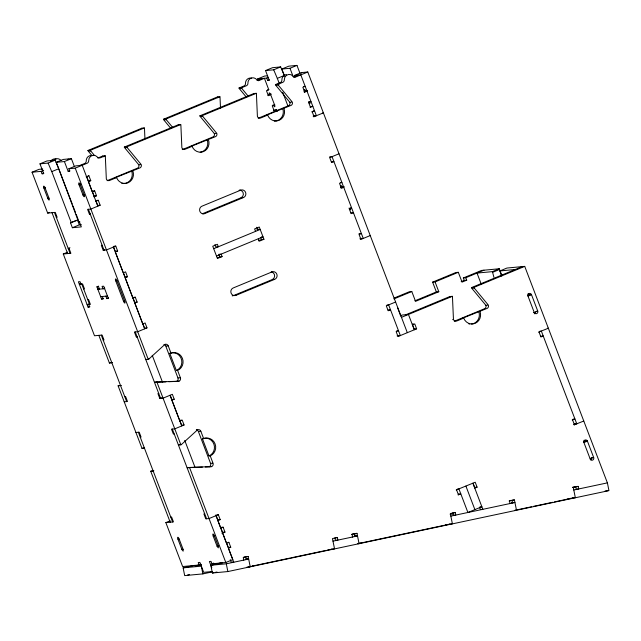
<?xml version="1.0" encoding="UTF-8"?>
<svg xmlns="http://www.w3.org/2000/svg" width="641" height="641" viewBox="0 0 641 641"><rect width="100%" height="100%" fill="white"/><g stroke="black" fill="none" stroke-linecap="round" stroke-linejoin="round"><path stroke-width="0.96" d="M146.436 359.256A2.636 2.508 84.6 0 1 145.811 359.633L148.255 359.401A2.636 2.508 84.6 0 0 148.88 359.024L164.961 344.377A2.636 2.508 84.6 0 1 168.222 345.868L171.027 353.231A9.23 8.774 84.6 0 1 182.453 358.447A9.23 8.774 84.6 0 1 177.589 370.402L180.401 377.765A2.636 2.508 84.6 0 1 179.007 381.179L176.868 381.379M179.055 444.678A2.636 2.508 84.6 0 1 178.43 445.054L180.874 444.822A2.636 2.508 84.6 0 0 181.499 444.445L197.58 429.799A2.636 2.508 84.6 0 1 200.841 431.289L203.646 438.652A9.23 8.774 84.6 0 1 215.072 443.868A9.23 8.774 84.6 0 1 210.208 455.823L213.02 463.187A2.636 2.508 84.6 0 1 211.626 466.6L209.495 466.8M132.847 170.851A9.23 8.774 84.6 0 1 127.984 182.805A9.23 8.774 84.6 0 1 116.566 177.581L115.348 177.693L140.235 167.75A2.636 2.508 84.6 0 0 141.212 164.553L127.126 147.518A2.636 2.508 84.6 0 1 126.758 146.853L124.314 147.085A2.636 2.508 84.6 0 0 124.683 147.742L138.768 164.777L140.395 164.625M208.389 139.618A9.23 8.774 84.6 0 1 203.526 151.564A9.23 8.774 84.6 0 1 192.108 146.348L190.89 146.46L215.777 136.517A2.636 2.508 84.6 0 0 216.754 133.312L202.668 116.277A2.636 2.508 84.6 0 1 202.3 115.62L199.856 115.845A2.636 2.508 84.6 0 0 200.224 116.51L214.31 133.544L215.937 133.392M283.931 108.377A9.23 8.774 84.6 0 1 279.067 120.332A9.23 8.774 84.6 0 1 267.65 115.108L266.432 115.228L291.318 105.276A2.636 2.508 84.6 0 0 292.296 102.079L278.21 85.045A2.636 2.508 84.6 0 1 277.841 84.38L275.398 84.612A2.636 2.508 84.6 0 0 275.766 85.277L289.852 102.312L291.479 102.159M479.981 311.39A9.23 8.774 84.6 0 1 475.117 323.344A9.23 8.774 84.6 0 1 463.699 318.12L462.482 318.24L487.36 308.289A2.636 2.508 84.6 0 0 488.346 305.092L474.252 288.057A2.636 2.508 84.6 0 1 473.891 287.392L471.447 287.625A2.636 2.508 84.6 0 0 471.808 288.29L485.902 305.324L487.529 305.172M39.966 163.848L46.945 160.963L55.086 160.194L58.78 168.743L51.721 171.62L48.115 163.078L39.966 163.848L43.716 173.655L42.082 173.815L41.144 171.355L32.05 172.213L47.666 213.1L55.27 212.387L57.145 217.291L56.328 217.371M258.339 80.798L257.626 78.939L266.728 78.082L267.666 80.534L269.292 80.381L265.542 70.574L272.521 67.69L280.67 66.92L284.275 75.454M48.115 163.078L55.086 160.194M265.542 70.574L273.691 69.805L280.67 66.92M32.05 172.213L39.029 169.328L42.667 168.984M72.265 204.062L56.256 162.317L63.235 159.433L71.383 158.672L74.452 166.7M257.626 78.939L264.605 76.055L267.529 75.782M284.652 76.407L281.84 69.044L288.819 66.159L296.959 65.398L300.028 73.427M91.815 155.418L88.29 151.156A2.636 2.508 84.6 0 1 87.929 150.499L141.877 128.184L144.321 127.96A2.636 2.508 84.6 0 1 144.489 128.697L144.946 138.993M170.875 128.44L163.832 119.923A2.636 2.508 84.6 0 1 163.471 119.258L217.419 96.951L219.863 96.727A2.636 2.508 84.6 0 1 220.031 97.464L220.512 108.361M246.416 97.208L239.373 88.69A2.628 2.5 84.6 0 1 239.005 88.025L243.917 85.998A2.636 2.508 84.6 0 0 245.399 84.235L245.639 81.888A5.272 5.016 84.6 0 1 251.649 78.162M257.073 80.558L261.977 78.531M87.929 150.499L90.373 150.266L144.321 127.96M163.471 119.258L165.915 119.034L219.863 96.727M239.005 88.025L241.457 87.793L246.36 85.766A2.636 2.508 84.6 0 0 247.843 84.011L248.083 81.663A5.272 5.016 84.6 0 1 255.543 78.579L257.273 80.109A2.636 2.508 84.6 0 0 259.517 80.325L264.421 78.298L268.787 89.748L266.464 90.71L268.339 95.621L270.879 94.572M56.256 162.317L64.404 161.556L71.383 158.672M281.84 69.044L289.988 68.283L296.959 65.398M41.144 171.355L43.636 170.33M266.728 78.082L268.387 77.401M42.082 173.815L43.748 173.126M267.666 80.534L269.324 79.853M273.691 69.805L277.297 78.346L284.356 75.47M64.404 161.556L68.154 171.363L69.781 171.211L68.843 168.759L75.822 165.875L82.208 165.274L97.817 206.17M295.052 77.12L294.427 75.486L301.398 72.601L307.784 72L407.323 332.679M79.764 165.506L84.668 163.479A2.636 2.508 84.6 0 0 86.231 160.939A5.272 5.016 84.6 0 1 90.83 155.499M97.817 158.039L102.728 156.011L105.172 155.779A2.628 2.5 84.6 0 1 105.34 156.524L106.326 178.975A2.636 2.508 84.6 0 0 109.595 180.466L116.566 177.581M124.314 147.085L178.27 124.779L180.714 124.546A2.636 2.508 84.6 0 1 180.882 125.291L181.868 147.742A2.636 2.508 84.6 0 0 185.137 149.233L192.108 146.348M199.856 115.845L253.812 93.538L256.256 93.314A2.636 2.508 84.6 0 1 256.424 94.051L257.41 116.502A2.636 2.508 84.6 0 0 260.679 117.992L267.65 115.108M275.398 84.612L280.301 82.585A2.636 2.508 84.6 0 0 281.792 80.822L282.032 78.474A5.272 5.016 84.6 0 1 286.463 74.612M293.458 77.144L298.361 75.117M68.843 168.759L75.229 168.158L87.112 163.247A2.636 2.508 84.6 0 0 88.674 160.707A5.272 5.016 84.6 0 1 97.448 157.077A2.636 2.508 84.6 0 0 100.268 157.806L105.172 155.779M126.758 146.853L180.714 124.546M202.3 115.62L256.256 93.314M277.841 84.38L282.745 82.352A2.636 2.508 84.6 0 0 284.316 79.813A5.272 5.016 84.6 0 1 293.081 76.191A2.636 2.508 84.6 0 0 295.902 76.912L307.784 72M68.154 171.363L69.813 170.682M45.599 187.324L43.86 188.045L47.763 198.269A1.979 0.593 67.5 0 0 49.077 200.048A1.979 0.593 67.5 0 0 48.988 198.157L45.086 187.933A1.979 0.593 67.5 0 0 43.772 186.146A1.979 0.593 67.5 0 0 43.86 188.045L45.086 187.933M268.242 94.876L271.199 94.043M93.818 196.803L96.551 195.801L94.676 190.898L92.328 191.867L88.426 181.643L90.774 180.674L88.899 175.762L86.166 176.764M80.718 184.047L79.027 184.744L82.937 194.968A1.979 0.585 67.6 0 0 84.243 196.755A1.979 0.585 67.6 0 0 84.155 194.856L80.253 184.632A1.979 0.593 67.5 0 0 78.939 182.853A1.979 0.593 67.5 0 0 79.027 184.744L80.253 184.632M303.97 91.735L306.51 90.685M304.611 91.471A1.979 0.593 67.5 0 1 304.515 89.572A1.979 0.593 67.5 0 1 305.829 91.359L307.592 90.629M304.323 92.24L307.071 91.238L305.853 91.351M274.781 104.795L272.241 105.837L274.116 110.749L276.439 109.787L277.128 111.582M273.419 110.252L276.439 109.787M107.151 180.698L137.382 168.198A2.636 2.508 84.6 0 0 138.768 164.777M258.235 118.224L288.466 105.725A2.636 2.508 84.6 0 0 289.852 102.312M310.981 101.454L308.633 102.424L310.5 107.335L312.832 106.374L310.388 106.598M47.666 213.1L49.405 212.379M95.942 201.258L98.273 200.296L100.148 205.208L90.846 209.054L87.585 209.359L89.46 214.262L90.269 214.19M311.814 111.871L314.547 110.869L313.193 110.997M313.345 116.269L315.035 115.572M313.689 116.774L323.401 112.896L322.784 112.952M89.46 214.262L90.621 213.782M59.068 169.681L78.651 222.058L79.46 221.978L81.335 226.882L72.377 227.723L70.502 222.82L76.648 220.28M70.502 222.82L78.29 219.855L77.481 219.935L79.356 224.839L81.343 224.654M78.651 222.058L79.813 221.578M72.377 227.723L79.356 224.839M69.941 247.722L68.194 248.444L69.012 248.371L70.879 253.275L63.275 253.988L94.507 335.772L102.111 335.059L103.986 339.962L103.169 340.042M63.275 253.988L67.642 252.185M240.712 190.169L201.947 206.194A3.958 3.758 84.6 0 0 199.864 211.314A3.958 3.758 84.6 0 0 204.759 213.557L243.516 197.532A3.958 3.758 84.6 0 0 245.599 192.404A3.958 3.758 84.6 0 0 240.712 190.169L239.077 190.321M102.135 245.263L101.326 245.343L103.201 250.246L104.363 249.766M137.118 336.854L136.301 336.934L134.426 332.03L137.687 331.718L146.989 327.872L145.114 322.968L142.791 323.929L134.826 303.073L137.15 302.111L135.275 297.208L132.951 298.169L125.147 277.721L127.471 276.76L125.596 271.856L123.272 272.818L115.308 251.961L117.632 251L115.757 246.096L106.454 249.942L103.201 250.246M339.009 153.784L329.706 157.63L331.581 162.534L333.913 161.572L331.461 161.804M202.316 213.782L241.072 197.757L242.707 197.604M81.022 283.554L79.332 284.251L82.593 283.947L84.468 288.851L83.651 288.931M102.288 296.495L103.225 298.954L101.599 299.107L96.911 286.839L98.658 286.118M340.667 187.829L343.207 186.779M341.3 187.565A1.979 0.593 67.5 0 1 341.212 185.666A1.979 0.593 67.5 0 1 342.526 187.452L344.265 186.731M99.547 288.594L97.857 289.291L104.643 288.65M104.755 288.089L103.009 288.811L102.071 286.351L103.698 286.198L108.385 298.466L106.759 298.618L105.821 296.166M258.491 229.117L256.937 229.758L260.198 229.454L213.685 248.684M88.835 303.994L87.144 304.699L90.397 304.387L88.53 299.483L87.713 299.563M101.599 299.107L103.337 298.385M106.759 298.618L108.497 297.897M80.966 284.099L80.029 281.647L78.394 281.8L88.081 307.151L89.82 306.43M216.498 256.047L263.01 236.817L261.384 236.97M217.315 257.77L222.082 256.576L221.153 254.124L218.709 254.357M258.403 240.784L261.504 239.502L263.948 239.269L259.26 227.002L254.613 228.925L255.551 231.377M222.082 256.576L217.435 258.499L212.748 246.232L217.403 244.309L218.341 246.761L215.897 246.993L214.959 244.541M263.948 239.269L259.293 241.192L258.355 238.74M351.556 207.78L349.225 208.742L351.1 213.645L353.423 212.684L350.98 212.916M271.936 271.944L233.18 287.977A3.958 3.758 84.6 0 0 231.097 293.097A3.958 3.758 84.6 0 0 235.992 295.333L274.749 279.308A3.958 3.758 84.6 0 0 276.832 274.188A3.958 3.758 84.6 0 0 271.936 271.944L271.119 272.024M360.186 238.941L361.877 238.236M370.242 235.559L360.939 239.405L359.064 234.502L361.388 233.54L358.944 233.773M273.931 279.388L272.305 279.54L233.548 295.565A3.958 3.758 84.6 0 1 232.162 295.838M136.301 336.934L137.462 336.453M394.151 298.041L409.359 291.751L411.802 291.527L415.544 301.342L438.805 291.719L435.055 281.912L432.611 282.136L436.361 291.951L438.805 291.719M432.611 282.136L455.863 272.521L458.307 272.297L462.057 282.104L466.712 280.181L465.775 277.729L463.331 277.962L464.268 280.413L466.712 280.181M393.911 298.922L411.802 291.527M435.055 281.912L458.307 272.297M158.744 393.486L157.926 393.566L159.801 398.47L161.54 397.749M395.617 302.007L386.315 305.853L388.182 310.765L390.513 309.803L388.069 310.028M463.331 277.962L481.543 270.43L499.355 268.755A2.636 0.785 67.5 0 1 499.587 269.46L501.334 276.111M465.775 277.729L483.987 270.198M159.801 398.47L163.062 398.165L172.357 394.319L174.232 399.231L171.908 400.192L179.873 421.041L182.196 420.079L184.071 424.991L174.769 428.837L171.508 429.141L173.382 434.045L174.2 433.973M414.895 300.829L436.361 291.951M461.167 281.695L464.268 280.413M481.199 284.051L477.016 273.082L492.376 271.64L499.355 268.755M493.923 277.337L492.608 272.345L498.426 269.941M502.288 275.702L500.244 271.632A2.636 0.785 67.5 0 1 499.94 270.935L506.919 268.05L524.723 266.376L607.396 482.873L608.95 490.621L227.859 571.556L212.379 573.006L210.825 565.258L222.683 562.742M400.321 315.773L402.067 315.051L408.445 314.459L414.302 329.786M406.001 314.683L449.854 296.551L452.306 296.326A2.636 2.508 84.6 0 1 452.474 297.063L453.459 319.514A2.636 2.508 84.6 0 0 456.721 321.005L463.699 318.12M471.447 287.625L522.279 266.608M401.466 317.343L452.306 296.326M473.891 287.392L524.723 266.376M412.427 324.883L414.751 323.921L416.626 328.825L398.021 336.525L396.146 331.613L398.478 330.652L396.843 330.804M454.277 321.237L484.516 308.738A2.636 2.508 84.6 0 0 485.902 305.324M527.559 295.237L529.386 294.483M536.918 311.085L537.727 311.013L534.241 312.455L527.992 296.102L531.485 294.66L537.727 311.013A1.979 1.883 84.6 0 1 536.685 313.577A1.979 1.883 84.6 0 1 534.241 312.455L533.424 312.536M538.632 332.118L548.343 328.232L547.526 328.304M200.945 564.28L199.199 565.001L182.637 566.556L165.851 522.599L170.21 520.796M221.834 533.144L224.975 532.102L223.1 527.198L220.776 528.16L217.876 520.572L220.208 519.611L218.333 514.707L209.03 518.553L205.769 518.857L203.894 513.946L204.711 513.874M214.783 535.539L213.229 536.18L214.455 536.068M218.685 545.763L217.131 546.404L213.116 535.876A1.979 0.593 67.5 0 1 213.02 533.985A1.979 0.593 67.5 0 1 214.334 535.764L218.357 546.292L218.333 547.887L217.131 546.404L218.357 546.292M230.263 559.641L231.337 562.445L233.781 562.221L228.428 548.199L230.752 547.238L228.877 542.326L226.553 543.288L222.651 533.064M211.81 567.83L209.399 561.508L211.025 561.356L211.963 563.808L213.709 563.086M211.963 563.808L225.816 562.51L232.787 559.625L216.009 515.668M572.189 419.991L574.921 418.998L573.094 419.166M573.719 424.39L576.259 423.348M574.064 424.903L583.775 421.017M456.2 489.98L475.213 482.248L477.088 487.16L474.757 488.122M583.486 441.697L585.313 440.944M583.927 442.562L587.412 441.12L593.678 457.522A1.979 1.883 84.6 0 1 592.637 460.086A1.979 1.883 84.6 0 1 590.185 458.964L583.927 442.562A1.979 1.883 84.6 0 1 584.985 440.047A1.979 1.883 84.6 0 1 587.428 441.168M458.075 494.884L460.807 493.89L458.363 494.115M590.169 458.916L593.654 457.474L591.827 457.65M211.77 572.012L202.876 573.895L184.68 575.602L183.126 567.854L194.76 565.386M200.785 564.657L194.952 565.891L201.282 564.841M243.876 557.093L245.711 556.7L246.232 559.281M352.101 534.105L354.553 533.584L355.074 536.164M509.523 500.669L510.749 500.413M572.661 487.28L574.504 486.872M574.024 487.184L574.632 487.056M575.249 486.928L575.858 486.799M246.977 567.109L250.23 566.804L248.155 556.468L243.251 557.51L243.772 560.098L243.364 560.138M337.374 537.527L334.931 537.751L335.451 540.339L337.895 540.107L337.374 537.527L332.471 538.568L334.546 548.896L331.285 549.201M351.685 534.434L356.997 533.352L359.072 543.688L358.463 543.744M455.23 512.496L452.786 512.72L453.307 515.308L455.751 515.076L455.23 512.496L450.327 513.537L452.402 523.865L449.141 524.17M509.106 501.006L514.419 499.924L516.494 510.252L514.659 510.428M578.174 486.383L575.73 486.607L576.251 489.195L578.695 488.963L578.174 486.383L573.27 487.424L575.346 497.753L572.084 498.065M218.597 563.415L221.049 562.894M450.158 514.427L453.724 513.673M247.867 558.84L245.415 559.361L248.676 559.056L226.297 563.808L210.825 565.258M356.708 535.724L354.257 536.245L357.518 535.94L332.991 541.148M512.904 502.552L511.678 502.808L514.939 502.504L450.847 516.117M231.337 562.445L233.004 562.093M573.791 490.004L607.396 482.873M187.589 574.985L189.528 574.576M212.379 573.006L213.862 572.693M215.344 572.381L217.035 572.02M249.429 566.588L250.655 566.332M327.607 549.986L328.833 549.722M358.271 543.472L359.497 543.215M445.463 524.955L447.098 524.602M569.633 498.586L570.859 498.321M248.748 566.828L250.663 566.42M252.578 566.019L289.948 558.079M290.878 557.878L326.349 550.347M328.272 549.938L332.102 549.129M357.606 543.712L449.958 524.098M515.011 510.276L531.453 506.791M533.344 506.39L552.638 502.288M554.529 501.887L572.902 497.985M294.427 75.486L300.805 74.885L316.422 115.781L313.161 116.085M239.782 88.65L241.817 88.458L248.275 96.262M276.167 85.237L278.21 85.045M267.433 89.876L268.787 89.748M303.417 86.503L305.18 86.335L302.856 87.296L304.723 92.208M267.93 95.653L268.339 95.621M272.962 105.02L273.37 104.988A1.979 0.593 67.5 0 0 274.66 106.775A1.979 0.593 67.5 0 0 274.564 104.876L270.662 94.66A1.979 0.593 67.5 0 0 269.348 92.873A1.979 0.593 67.5 0 0 269.444 94.772M164.24 119.883L166.275 119.691L172.733 127.503M200.625 116.47L202.668 116.277M310.1 107.376L310.5 107.335M88.698 151.124L90.734 150.931L94.259 155.186M125.083 147.71L127.126 147.518M67.97 159.272L68.779 159.192M103.305 156.716L103.714 156.676M88.498 175.802L88.899 175.762M329.594 156.893L331.221 156.741M90.774 180.674L88.33 180.898L86.767 176.812M93.322 191.018L94.676 190.898M47.763 198.269L48.988 198.157M82.937 194.968L84.155 194.856M96.551 195.801L94.107 196.034L92.232 191.122M96.238 200.489L98.273 200.296M100.148 205.208L97.704 205.432L96.142 201.346M340.243 182.581L341.869 182.429L339.546 183.39L341.421 188.294L343.744 187.332L342.526 187.452M203.133 213.709L204.759 213.557M114.13 246.248L115.757 246.096M117.632 251L115.188 251.232L113.313 246.328M360.002 238.756L363.263 238.444L332.038 156.668M127.471 276.76L125.027 276.992L123.465 272.906M115.725 280.838L116.942 280.726L124.755 301.166A1.979 0.593 67.6 0 1 124.843 303.065A1.979 0.593 67.6 0 1 123.529 301.286L115.725 280.838A1.979 0.585 67.5 0 1 115.628 278.939A1.979 0.585 67.5 0 1 116.942 280.726M96.911 286.839L98.538 286.687L99.475 289.139M100.669 296.647L107.456 296.014M133.649 297.36L135.275 297.208M123.529 301.286L124.755 301.166M137.15 302.111L134.706 302.344L133.144 298.257M88.081 307.151L89.708 306.999L88.77 304.539M234.358 295.485L235.992 295.333M499.94 270.935L515.3 269.492M472.217 288.25L474.252 288.057M387.012 305.044L388.638 304.892L400.345 335.564L397.091 335.868M146.989 327.872L144.546 328.104L142.671 323.2M166.083 346.068L168.222 345.868M452.65 319.595L453.459 319.514M412.307 324.154L413.669 324.025M416.626 328.825L414.182 329.057L412.62 324.971M177.589 370.402L176.363 370.514L169.809 353.343L171.027 353.231M111.871 362.494L110.036 362.67A2.636 2.508 84.6 0 1 109.411 363.046L98.85 335.363M148.271 359.08L148.88 359.024M109.411 363.046L111.855 362.814A2.636 2.508 84.6 0 0 112.479 362.437M539.738 331.269L541.365 331.117L576.796 423.901L574.352 424.134M540.796 336.253L543.239 336.02L540.916 336.982L539.041 332.078M168.799 381.707L176.563 381.403A2.636 2.508 84.6 0 0 177.958 377.99L180.097 377.789M119.426 385.594L121.253 385.417M179.007 381.179L157.654 382.004A2.636 2.508 84.6 0 0 156.949 382.18L154.505 382.405A2.636 2.508 84.6 0 1 155.21 382.236L157.045 382.06M144.473 448.235L142.03 448.468L118.104 385.818L120.548 385.594A2.636 2.508 84.6 0 1 120.901 385.481M124.795 396.675L125.612 396.595L127.487 401.506L124.21 401.811M174.232 399.231L171.788 399.455L170.226 395.369M181.387 420.159L179.752 420.312L181.627 425.215L184.071 424.991M135.924 432.475L139.193 432.17L141.068 437.074L140.251 437.154M196.354 429.911L197.268 429.823M198.702 431.489L200.841 431.289M210.208 455.823L208.982 455.935L202.428 438.765L203.646 438.652M144.489 447.915L142.655 448.091A2.636 2.508 84.6 0 1 142.03 448.468M179.664 444.614L180.281 444.558M180.89 444.501L181.499 444.445M205.304 466.977L209.182 466.824A2.636 2.508 84.6 0 0 210.577 463.411L212.716 463.211M170.186 522.191L150.723 471.239L153.872 470.839M189.664 467.481L187.132 467.826A2.636 2.508 84.6 0 1 187.829 467.658L202.388 467.089M587.412 441.12L584.969 441.345A1.979 1.883 84.6 0 0 583.975 440.311M477.088 487.16L474.644 487.384L473.082 483.298M457.305 489.131L458.932 488.979L467.914 512.496L481.864 506.727L479.885 506.911M170.762 517.055L171.58 516.983L173.455 521.886L165.851 522.599M216.97 514.835L218.333 514.707M220.208 519.611L217.764 519.843L215.889 514.931M572.597 487.392L573.407 487.32M605.08 490.982L607.98 490.71M221.337 527.367L223.1 527.198M512.656 500.084L514.419 499.924M567.181 499.107L567.998 499.027M224.975 532.102L222.531 532.334L221.129 528.657M177.934 539.177L179.16 539.065L183.19 549.585L183.166 551.18L181.964 549.706L177.934 539.177A1.979 0.593 67.5 0 1 177.853 537.278A1.979 0.593 67.5 0 1 179.168 539.065M518.136 509.515L518.954 509.443M228.068 542.406L228.877 542.326M181.836 549.401L183.062 549.289M355.234 533.52L356.997 533.352M230.752 547.238L228.308 547.462L226.906 543.784M352.205 537.022L352.614 536.982L352.093 534.394M360.723 542.951L361.54 542.879M246.937 556.588L248.155 556.468M183.126 567.854L201.322 566.147L202.876 573.895M251.881 566.067L252.69 565.995M212.243 571.532L203.686 572.333L199.896 562.397L198.261 562.55L199.199 565.001M155.21 382.236L165.891 381.82M211.626 466.6L190.273 467.425A2.636 2.508 84.6 0 0 189.576 467.601L225.816 562.51M153.375 470.991L151.428 471.071A2.636 2.508 84.6 0 0 150.723 471.239M277.297 78.346L279.508 83.931M572.597 419.959L574.472 424.863M472.89 483.21L482.857 509.323L480.413 509.547L479.708 507.704M465.911 486.094L474.885 509.611M397.62 307.848L400.689 315.877M301.398 72.601L301.639 73.218M312.223 111.83L314.098 116.742M456.608 489.94L458.483 494.852M289.988 68.283L293.049 76.311M282.697 92.296L288.025 106.238M256.817 227.235L257.818 229.863M260.831 237.747L261.504 239.502M219.022 255.174L219.639 256.809M177.958 377.99L165.779 346.1A2.636 2.508 84.6 0 0 163.936 344.481M210.577 463.411L198.398 431.521A2.636 2.508 84.6 0 0 196.555 429.903M113.433 247.057L144.666 328.833M170.033 395.281L181.748 425.953M152.246 355.322L162.526 382.252M184.744 440.423L195.088 467.513M75.229 168.158L148.255 359.401M156.949 382.18L180.874 444.822M88.402 209.278L104.01 250.174M135.243 331.95L160.611 398.398M172.325 429.061L206.586 518.777M72.97 205.921L75.454 212.419M76.167 214.278L77.946 218.942M51.801 171.628L71.319 222.739M54.453 212.467L70.069 253.355M81.776 284.019L89.588 304.467M101.294 335.131L126.654 401.578M138.368 432.25L172.629 521.966M52.009 212.692L67.626 253.58M511.975 500.148L512.496 502.736M509.515 500.966L510.028 503.546M226.297 563.808L227.859 571.556M449.854 296.551A2.636 2.508 84.6 0 1 450.006 297.103M527.992 296.102A1.979 1.883 84.6 0 1 529.033 293.538A1.979 1.883 84.6 0 1 531.485 294.66L529.041 294.884A1.979 1.883 84.6 0 0 528.032 293.794M535.419 311.999A1.979 1.883 84.6 0 1 534.241 313.802M591.234 457.754A1.979 1.883 84.6 0 1 590.802 459.901M469.789 324.05A9.23 8.774 84.6 0 1 468.908 323.897M478.755 311.51A9.23 8.774 84.6 0 1 471.528 324.058M169.809 353.343A9.23 8.774 84.6 0 1 171.195 352.903M172.629 352.718A9.23 8.774 84.6 0 1 181.659 360.026A9.23 8.774 84.6 0 1 176.363 370.514M202.428 438.765A9.23 8.774 84.6 0 1 213.846 443.989A9.23 8.774 84.6 0 1 208.982 455.935M253.812 93.538A2.636 2.508 84.6 0 1 253.916 93.907M214.31 133.544A2.636 2.508 84.6 0 1 212.924 136.958L182.693 149.457A2.636 2.508 84.6 0 1 182.252 149.593M178.27 124.779A2.636 2.508 84.6 0 1 178.414 125.332M102.728 156.011A2.628 2.5 84.6 0 1 102.872 156.564M131.629 170.963A9.23 8.774 84.6 0 1 130.243 180.281A9.23 8.774 84.6 0 1 121.782 183.358M282.705 108.497A9.23 8.774 84.6 0 1 274.3 121.077M207.163 139.73A9.23 8.774 84.6 0 1 200.208 152.246M271.632 271.984A3.958 3.758 84.6 0 1 272.305 279.54M239.646 190.129A3.958 3.758 84.6 0 1 241.072 197.757M350.331 207.892A1.979 0.593 67.5 0 1 350.427 209.791A1.979 0.593 67.5 0 1 349.113 208.013M492.376 271.64A2.636 0.785 67.5 0 1 492.608 272.345M309.731 101.582A1.979 0.593 67.5 0 1 309.827 103.481A1.979 0.593 67.5 0 1 308.513 101.695M118.104 385.818A2.636 2.508 84.6 0 1 118.809 385.65M153.167 471.015A2.636 2.508 84.6 0 1 153.519 470.903M90.734 150.931A2.636 2.508 84.6 0 1 90.373 150.266M141.877 128.184A2.636 2.508 84.6 0 1 141.99 128.553M166.275 119.691A2.636 2.508 84.6 0 1 165.915 119.034M217.419 96.951A2.636 2.508 84.6 0 1 217.587 97.696M241.817 88.458A2.628 2.5 84.6 0 1 241.457 87.793M54.132 159.825A5.272 5.016 84.6 0 1 61.055 160.49M50.639 161.276A5.272 5.016 84.6 0 1 56.007 159.056"/></g></svg>
